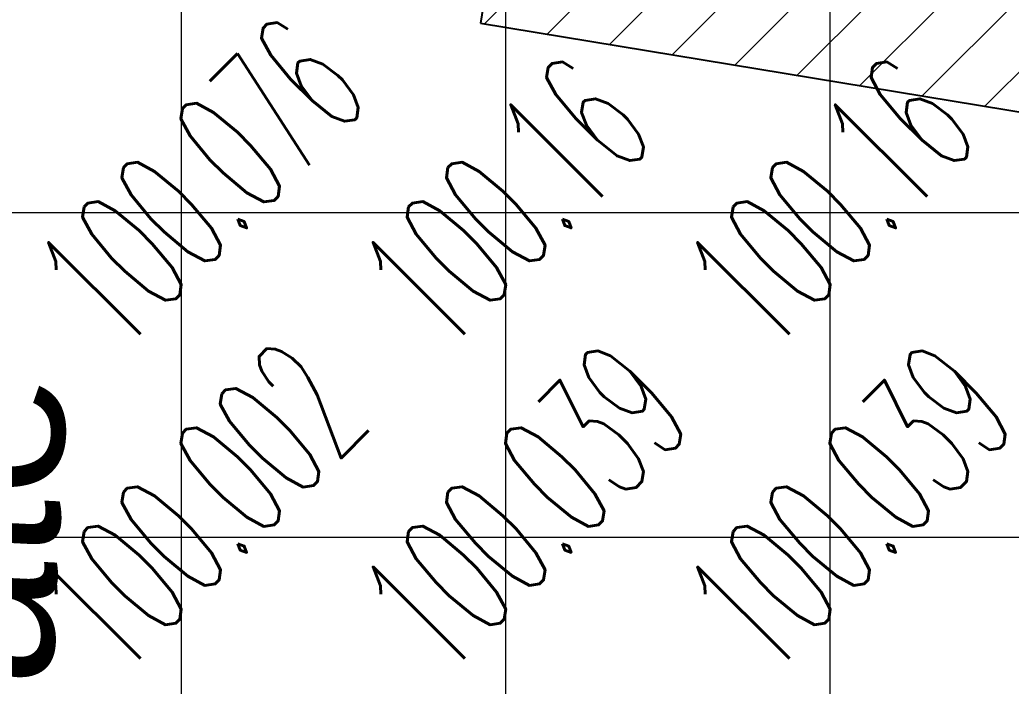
# Model space of a CAD drawing. Header units: millimetres. Extents: x 684983 to 685377, y 990360 to 990509.
# Drawn here: x 685003.02 to 685009.13, y 990447.12 to 990451.23 of the extents above; entities that cross this region are included whole.
import ezdxf

# ---------------------------------------------------------------- set-up
doc = ezdxf.new("R2010")
doc.units = ezdxf.units.MM
doc.layers.add('BL', color=202, linetype='Continuous')
for name, color, linetype, lineweight in [('grid', 8, 'Continuous', 9), ('GRID LEVELS', 7, 'Continuous', 13), ('HAtch', 200, 'Continuous', 9)]:
    doc.layers.add(name, color=color, linetype=linetype, lineweight=lineweight)
doc.styles.add('ROMANS', font='arial.ttf')
doc.styles.get("Standard").update_dxf_attribs({"font": 'RomanS'})

msp = doc.modelspace()

# ---------------------------------------------------------------- hatches: boundary and pattern name
at = {"layer": 'HAtch'}
h = msp.add_hatch(dxfattribs=at)
h.set_pattern_fill('ANSI31', color=256, scale=0.1)
h.set_pattern_definition([(45, (-165.7308, 1.1705), (-0.22450640303, 0.22450640303), [])])
h.paths.add_polyline_path([(685080.6054, 990417.8677), (685072.834, 990420.299), (685069.244, 990408.824), (685077.0154, 990406.3927)])
h.paths.add_polyline_path([(685033.231, 990416.161), (685030.818, 990416.829), (685030.305, 990414.415), (685032.718, 990413.747)])
h.paths.add_polyline_path([(685020.763, 990416.507), (685016.7136, 990417.3875), (685017.139, 990419.344), (685015.082, 990419.802), (685014.9981, 990419.4162), (685007.921, 990420.955), (685005.494, 990409.793), (685018.336, 990405.345)])
h.paths.add_polyline_path([(685016.828, 990454.458), (685006.64, 990456.135), (685005.859, 990451.208), (685016.047, 990449.531)])
h.paths.add_polyline_path([(685026.3291, 990479.7329), (685016.0881, 990480.8363), (685014.479, 990465.902), (685017.592, 990465.5666), (685017.312, 990462.968), (685024.44, 990462.2)])
h.paths.add_polyline_path([(685043.926, 990460.974), (685034.141, 990462.066), (685033.564, 990457.301), (685043.349, 990456.209)])

# ---------------------------------------------------------------- linework, layer by layer
at = {"layer": 'BL'}
for p, q in [((685006.64, 990456.135), (685005.859, 990451.208)), ((685005.859, 990451.208), (685016.047, 990449.531))]:
    msp.add_line(p, q, dxfattribs=at)
at = {"layer": 'grid'}
for p, q in [((685004.0136, 990509.1548), (685004.0136, 990377.9235)), ((685006.0136, 990509.1548), (685006.0136, 990377.9235)), ((685008.0136, 990509.1548), (685008.0136, 990377.9235)), ((685085.1957, 990450.0381), (684982.7636, 990450.0381)), ((685085.1957, 990448.0381), (684982.7636, 990448.0381))]:
    msp.add_line(p, q, dxfattribs=at)

# ---------------------------------------------------------------- texts
at = {"style": 'ROMANS'}
msp.add_text('Gate', height=1, rotation=87.15156, dxfattribs=at).set_placement((685003.1598, 990446.0219))
at = {"layer": 'GRID LEVELS', "width": 0.5}
for s, p in [('100.076', (685003.63, 990449.1578, 100.0759)), ('100.16', (685005.63, 990449.1578, 100.1601)), ('100.16', (685007.63, 990449.1578, 100.1595)), ('100.002', (685003.63, 990447.1578, 100.0018)), ('100.039', (685005.63, 990447.1578, 100.0394)), ('100.039', (685007.63, 990447.1578, 100.0389))]:
    msp.add_text(s, height=0.8, rotation=45, dxfattribs=at).set_placement(p)

doc.saveas('drawing.dxf')
